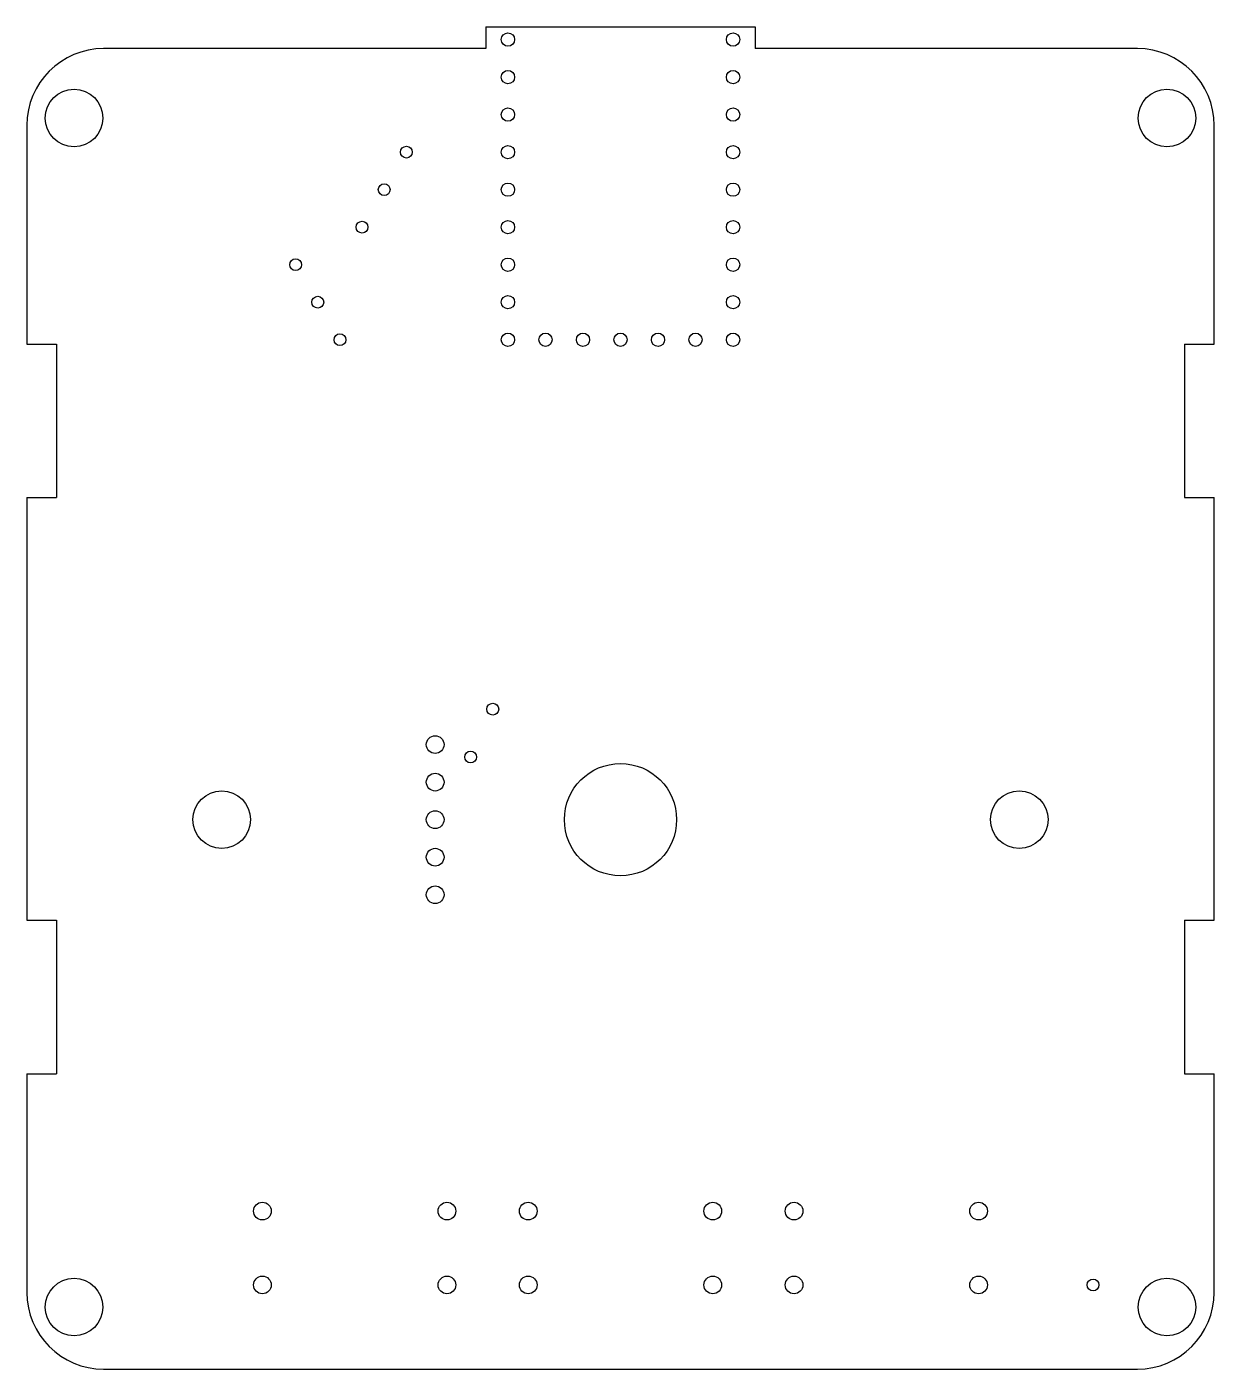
# Model space of a CAD drawing. Header units: metres. Extents: x 2.8 to 83.2, y 2.8 to 93.7.
import ezdxf

# ---------------------------------------------------------------- set-up
doc = ezdxf.new("R2010")
doc.units = ezdxf.units.M

msp = doc.modelspace()

# ---------------------------------------------------------------- linework, layer by layer
for p, q in [((33.88, 93.6721), (52.12, 93.6721)), ((33.88, 93.6721), (33.88, 92.2)), ((52.12, 93.6721), (52.12, 92.2)), ((33.88, 92.2), (8, 92.2)), ((78, 92.2), (52.12, 92.2)), ((2.8, 87), (2.8, 72.2)), ((83.2, 72.2), (83.2, 87)), ((2.8, 72.2), (4.8, 72.2)), ((4.8, 72.2), (4.8, 61.8)), ((81.2, 72.2), (81.2, 61.8)), ((81.2, 72.2), (83.2, 72.2)), ((2.8, 61.8), (4.8, 61.8)), ((2.8, 61.8), (2.8, 33.2)), ((81.2, 61.8), (83.2, 61.8)), ((83.2, 33.2), (83.2, 61.8)), ((2.8, 33.2), (4.8, 33.2)), ((4.8, 33.2), (4.8, 22.8)), ((81.2, 33.2), (81.2, 22.8)), ((81.2, 33.2), (83.2, 33.2)), ((2.8, 22.8), (4.8, 22.8)), ((2.8, 22.8), (2.8, 8)), ((81.2, 22.8), (83.2, 22.8)), ((83.2, 8), (83.2, 22.8)), ((8, 2.8), (78, 2.8))]:
    msp.add_line(p, q)
for centre, radius in [((35.38, 92.8106), 0.45), ((50.62, 92.8106), 0.45), ((35.38, 90.2706), 0.45), ((50.62, 90.2706), 0.45), ((6, 87.5), 1.95), ((80, 87.5), 1.95), ((35.38, 87.7306), 0.45), ((50.62, 87.7306), 0.45), ((28.5, 85.1906), 0.4), ((35.38, 85.1906), 0.45), ((50.62, 85.1906), 0.45), ((27, 82.6506), 0.4), ((35.38, 82.6506), 0.45), ((50.62, 82.6506), 0.45), ((25.5, 80.1106), 0.4), ((35.38, 80.1106), 0.45), ((50.62, 80.1106), 0.45), ((21, 77.5706), 0.4), ((35.38, 77.5706), 0.45), ((50.62, 77.5706), 0.45), ((22.5, 75.0306), 0.4), ((35.38, 75.0306), 0.45), ((50.62, 75.0306), 0.45), ((24, 72.4906), 0.4), ((35.38, 72.4906), 0.45), ((37.92, 72.4906), 0.45), ((40.46, 72.4906), 0.45), ((43, 72.4906), 0.45), ((45.54, 72.4906), 0.45), ((48.08, 72.4906), 0.45), ((50.62, 72.4906), 0.45), ((34.35, 47.48), 0.4), ((30.45, 45.08), 0.6), ((32.85, 44.24), 0.4), ((43, 40), 3.8), ((30.45, 42.54), 0.6), ((16, 40), 1.95), ((70, 40), 1.95), ((30.45, 40), 0.6), ((30.45, 37.46), 0.6), ((30.45, 34.92), 0.6), ((18.75, 13.5), 0.6), ((31.25, 13.5), 0.6), ((36.75, 13.5), 0.6), ((49.25, 13.5), 0.6), ((54.75, 13.5), 0.6), ((67.25, 13.5), 0.6), ((18.75, 8.5), 0.6), ((31.25, 8.5), 0.6), ((36.75, 8.5), 0.6), ((49.25, 8.5), 0.6), ((54.75, 8.5), 0.6), ((67.25, 8.5), 0.6), ((6, 7), 1.95), ((75, 8.5), 0.4), ((80, 7), 1.95)]:
    msp.add_circle(centre, radius)
for centre, start, end in [((8, 87), -270, -180), ((78, 87), -360, -270), ((8, 8), -180, -90), ((78, 8), -90, 0)]:
    msp.add_arc(centre, 5.2, start, end)

doc.saveas('drawing.dxf')
